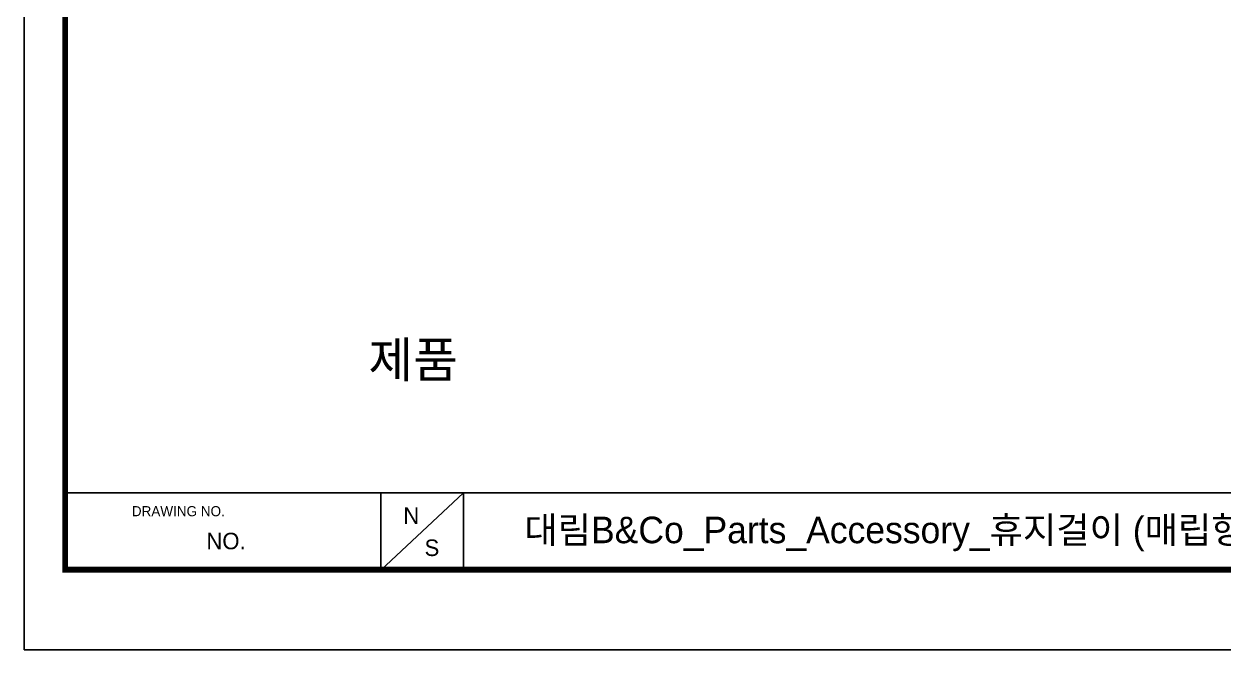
# Model space of a CAD drawing. Extents: x 16296660632 to 16296677083, y -37409619871 to -37409616479.
# Drawn here: x 16296675286 to 16296676129, y -37409617796 to -37409617356 of the extents above; entities that cross this region are included whole.
import ezdxf

# ---------------------------------------------------------------- set-up
doc = ezdxf.new("R2010")
doc.units = 0
doc.header["$LTSCALE"] = 10
doc.header["$MEASUREMENT"] = 0
doc.layers.get('0').update_dxf_attribs({"linetype": 'CONTINUOUS'})
doc.styles.add('Daelim Dimension', font='\x7f\x7f\x7f\x7f.TTF')

msp = doc.modelspace()

# ---------------------------------------------------------------- linework, layer by layer
at = {"color": 5}
msp.add_line((16296675315.11268, -37409617685.482727), (16296676761.86957, -37409617685.482727), dxfattribs=at)
at = {"color": 5, "ltscale": 40}
for p, q in [((16296675536.880581, -37409617685.482727), (16296675536.880581, -37409617739.623833)), ((16296675536.880581, -37409617685.482727), (16296675536.880581, -37409617739.623833)), ((16296675594.825001, -37409617685.482727), (16296675536.880581, -37409617739.623833)), ((16296675594.825001, -37409617685.482727), (16296675536.880581, -37409617739.623833)), ((16296675594.825001, -37409617685.482727), (16296675594.825001, -37409617739.623833)), ((16296675594.825001, -37409617685.482727), (16296675594.825001, -37409617739.623833))]:
    msp.add_line(p, q, dxfattribs=at)
at = {"ltscale": 0.5}
msp.add_lwpolyline([(16296675286.220461, -37409617795.791344), (16296677082.980459, -37409617795.791344), (16296677082.980459, -37409616479.271339), (16296675286.220461, -37409616479.271339)], close=True, dxfattribs=at)
at = {"color": 5, "linetype": 'ByBlock', "lineweight": 200, "const_width": 4.14}
msp.add_lwpolyline([(16296675315.11268, -37409617739.419121), (16296677053.91268, -37409617739.419121), (16296677053.91268, -37409616509.839111), (16296675315.11268, -37409616509.839111)], close=True, dxfattribs=at)

# ---------------------------------------------------------------- texts
at = {"color": 5, "ltscale": 40, "style": 'Daelim Dimension'}
msp.add_text('DRAWING NO.', height=7.0904711, dxfattribs=at).set_placement((16296675361.957899, -37409617701.862473))
at = {"lineweight": 5, "insert": (16296675528.13312, -37409617579.383713), "char_height": 25, "width": 300.52473528, "attachment_point": 1, "style": 'Daelim Dimension'}
msp.add_mtext('제품', dxfattribs=at)
at = {"char_height": 11.603381, "attachment_point": 1, "style": 'Daelim Dimension'}
for s, insert, width in [('N', (16296675552.640699, -37409617695.633217), 16.19377715), ('NO.', (16296675414.31613, -37409617713.459282), 72.7920874), ('S', (16296675567.561649, -37409617718.203171), 16.19377715)]:
    msp.add_mtext(s, dxfattribs=dict(at, insert=insert, width=width))
at = {"color": 2, "insert": (16296675637.680111, -37409617702.170021), "char_height": 18.64829093, "width": 1416.23257169, "attachment_point": 1, "style": 'Daelim Dimension'}
msp.add_mtext('대림B&Co_Parts_Accessory_휴지걸이 (매립형, 인터폰&휴대폰거치대)_DL A9071', dxfattribs=at)

doc.saveas('drawing.dxf')
